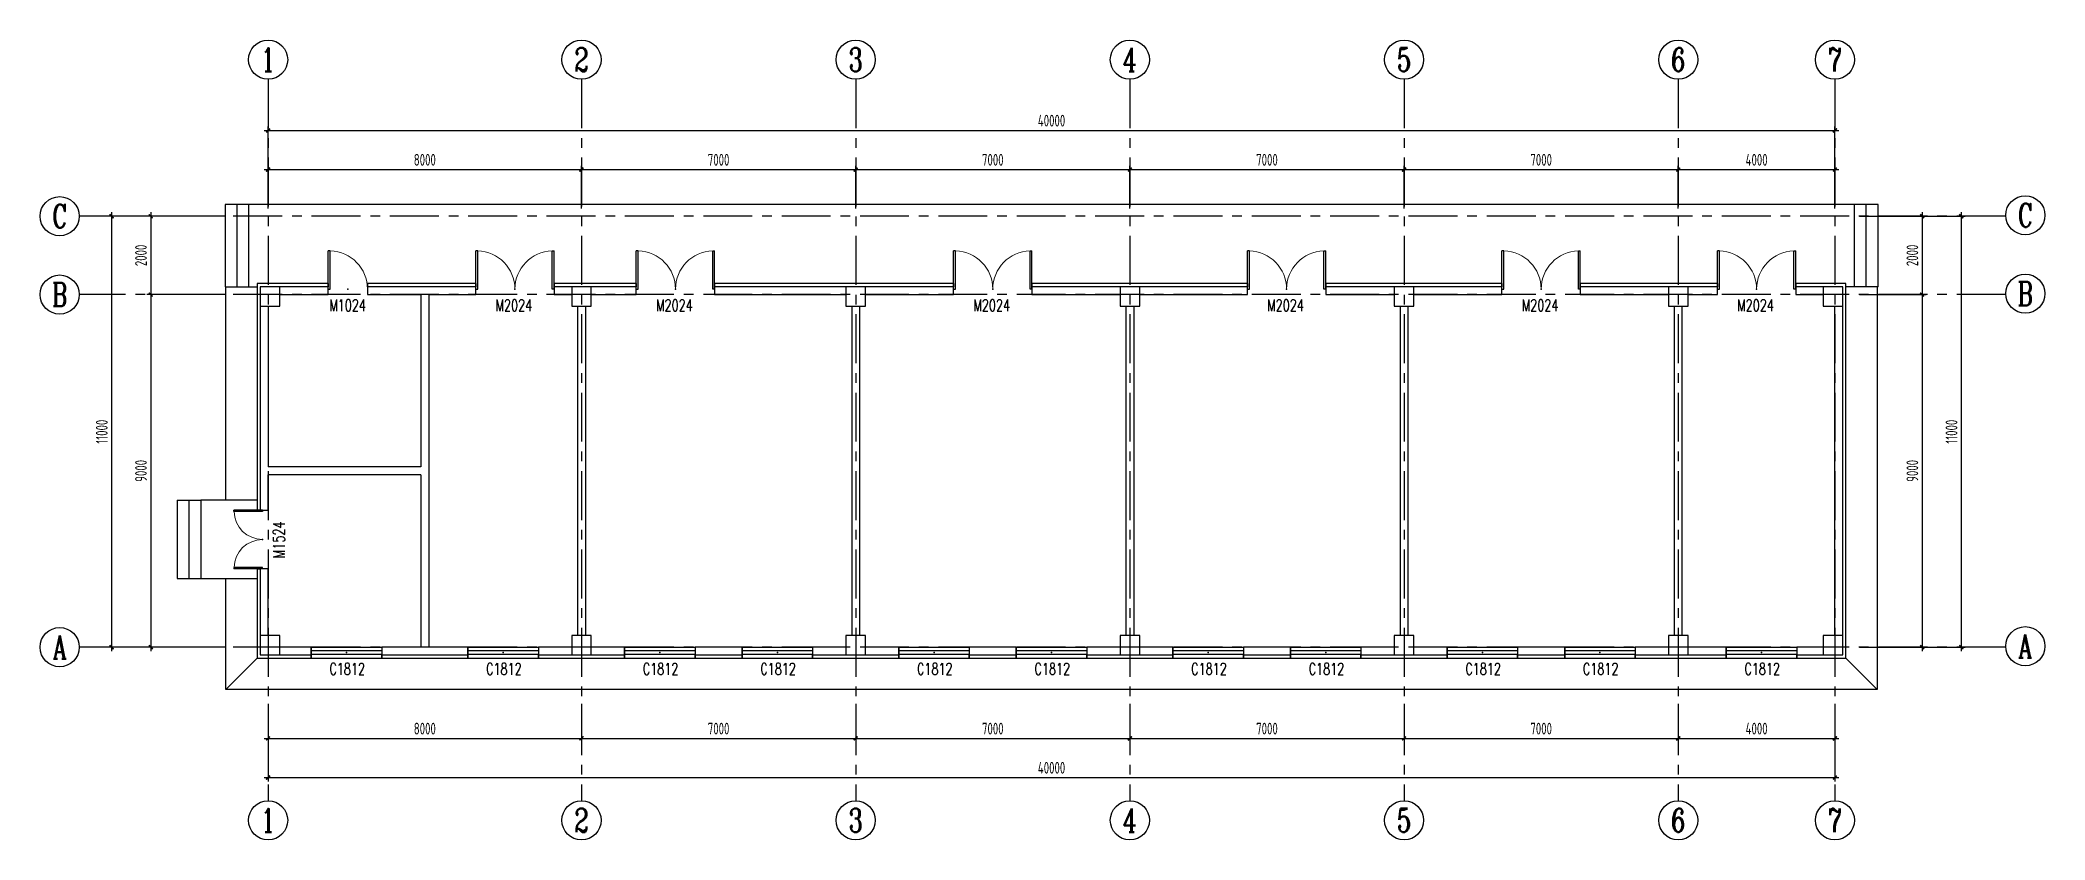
# Model space of a CAD drawing. Header units: millimetres. Extents: x -5821 to 45360, y -4920 to 15496.
import ezdxf
from ezdxf.enums import TextEntityAlignment as Align

# ---------------------------------------------------------------- set-up
doc = ezdxf.new("R2010")
doc.units = ezdxf.units.MM
doc.header["$LTSCALE"] = 1000
doc.header["$MEASUREMENT"] = 0
doc.linetypes.add('CENTER', pattern=[2, 1.25, -0.25, 0.25, -0.25])
doc.linetypes.add('架空线', pattern=[3.97, 2.38, -1.59])
doc.layers.get('0').update_dxf_attribs({"linetype": 'CONTINUOUS'})
doc.layers.get('Defpoints').update_dxf_attribs({"linetype": 'CONTINUOUS'})
for name, color, linetype in [('AXIS', 253, 'CENTER'), ('AXIS_NUM', 7, 'CONTINUOUS'), ('COLUMN', 4, 'CONTINUOUS'), ('DIM', 3, 'CONTINUOUS'), ('SURFACE', 6, 'CONTINUOUS'), ('WINDOW', 4, 'CONTINUOUS'), ('WINDOW_TEXT', 7, 'CONTINUOUS')]:
    doc.layers.add(name, color=color, linetype=linetype)
doc.layers.add('WALL', color=3, linetype='CONTINUOUS', lineweight=30)
doc.styles.add('_TCH_WINDOW', font='SIMPLEX', dxfattribs={"bigfont": 'GBCBIG'})
doc.styles.add('TSSD_Axis', font='complex.shx', dxfattribs={"width": 0.7, "bigfont": 'hztxt.shx'})
doc.styles.add('TSSD_Dimension', font='tssdeng.shx', dxfattribs={"width": 0.7, "bigfont": 'hztxt.shx'})
doc.dimstyles.new('TSSD_100_100', dxfattribs={"dimtxt": 300, "dimasz": 100, "dimexe": 100, "dimexo": 200, "dimgap": 100, "dimtad": 1, "dimdec": 0, "dimzin": 0, "dimdsep": 46, "dimtxsty": 'TSSD_Dimension', "dimblk": 'ARCHTICK', "dimblk1": 'ARCHTICK', "dimblk2": 'ARCHTICK', "dimcen": 0, "dimdle": 100, "dimclrt": 7, "dimadec": 0, "dimazin": 0, "dimtfac": 1, "dimtdec": 0, "dimtix": 1, "dimtmove": 2, "dimatfit": 3, "dimfxl": 1, "dimtolj": 1, "dimtzin": 0, "dimarcsym": 0})

# ---------------------------------------------------------------- blocks, each defined once
blk = doc.blocks.new('ts_axno')
at = {"color": 0, "linetype": 'ByBlock', "lineweight": -2}
blk.add_circle((0, 0), 0.5, dxfattribs=at)
at = {"color": 0, "linetype": 'ByBlock', "lineweight": -2, "style": 'TSSD_Axis', "width": 0.7}
blk.add_attdef('A', text='', height=0.6, dxfattribs=at).set_placement((0, 0), align=Align.MIDDLE_CENTER)
blk = doc.blocks.new('_ArchTick')
at = {"color": 0, "linetype": 'ByBlock', "const_width": 0.4}
blk.add_lwpolyline([(-0.5, -0.5), (0.5, 0.5)], dxfattribs=at)
blk = doc.blocks.new('*D30')
at = {"layer": 'Defpoints', "color": 0, "transparency": 16777216}
for p in [(0, -2246), (40000, -2246), (40000, -3329)]:
    blk.add_point(p, dxfattribs=at)
at = {"layer": 'DIM', "color": 0, "lineweight": -2, "transparency": 16777216}
for p, q in [((0, -2446), (0, -3429)), ((40000, -2446), (40000, -3429)), ((-100, -3329), (40100, -3329))]:
    blk.add_line(p, q, dxfattribs=at)
at = {"layer": 'DIM', "color": 0, "lineweight": -2, "transparency": 16777216, "xscale": 100, "yscale": 100, "zscale": 100, "rotation": 180}
blk.add_blockref('_ArchTick', (0, -3329), dxfattribs=at)
at = {"layer": 'DIM', "color": 0, "lineweight": -2, "transparency": 16777216, "xscale": 100, "yscale": 100, "zscale": 100}
blk.add_blockref('_ArchTick', (40000, -3329), dxfattribs=at)
at = {"layer": 'DIM', "color": 7, "transparency": 16777216, "insert": (20000, -3079), "char_height": 300, "attachment_point": 5, "style": 'TSSD_Dimension'}
blk.add_mtext('\\A1;40000', dxfattribs=at)
blk = doc.blocks.new('*D31')
at = {"layer": 'Defpoints', "color": 0, "transparency": 16777216}
for p in [(0, -1246), (8000, -1246), (8000, -2329)]:
    blk.add_point(p, dxfattribs=at)
at = {"layer": 'DIM', "color": 0, "lineweight": -2, "transparency": 16777216}
for p, q in [((0, -1446), (0, -2429)), ((8000, -1446), (8000, -2429)), ((-100, -2329), (8100, -2329))]:
    blk.add_line(p, q, dxfattribs=at)
at = {"layer": 'DIM', "color": 0, "lineweight": -2, "transparency": 16777216, "xscale": 100, "yscale": 100, "zscale": 100, "rotation": 180}
blk.add_blockref('_ArchTick', (0, -2329), dxfattribs=at)
at = {"layer": 'DIM', "color": 0, "lineweight": -2, "transparency": 16777216, "xscale": 100, "yscale": 100, "zscale": 100}
blk.add_blockref('_ArchTick', (8000, -2329), dxfattribs=at)
at = {"layer": 'DIM', "color": 7, "transparency": 16777216, "insert": (4000, -2079), "char_height": 300, "attachment_point": 5, "style": 'TSSD_Dimension'}
blk.add_mtext('\\A1;8000', dxfattribs=at)
blk = doc.blocks.new('*D32')
at = {"layer": 'Defpoints', "color": 0, "transparency": 16777216}
for p in [(8000, -1246), (15000, -1246), (15000, -2329)]:
    blk.add_point(p, dxfattribs=at)
at = {"layer": 'DIM', "color": 0, "lineweight": -2, "transparency": 16777216}
for p, q in [((8000, -1446), (8000, -2429)), ((15000, -1446), (15000, -2429)), ((7900, -2329), (15100, -2329))]:
    blk.add_line(p, q, dxfattribs=at)
at = {"layer": 'DIM', "color": 0, "lineweight": -2, "transparency": 16777216, "xscale": 100, "yscale": 100, "zscale": 100, "rotation": 180}
blk.add_blockref('_ArchTick', (8000, -2329), dxfattribs=at)
at = {"layer": 'DIM', "color": 0, "lineweight": -2, "transparency": 16777216, "xscale": 100, "yscale": 100, "zscale": 100}
blk.add_blockref('_ArchTick', (15000, -2329), dxfattribs=at)
at = {"layer": 'DIM', "color": 7, "transparency": 16777216, "insert": (11500, -2079), "char_height": 300, "attachment_point": 5, "style": 'TSSD_Dimension'}
blk.add_mtext('\\A1;7000', dxfattribs=at)
blk = doc.blocks.new('*D33')
at = {"layer": 'Defpoints', "color": 0, "transparency": 16777216}
for p in [(15000, -1246), (22000, -1246), (22000, -2329)]:
    blk.add_point(p, dxfattribs=at)
at = {"layer": 'DIM', "color": 0, "lineweight": -2, "transparency": 16777216}
for p, q in [((15000, -1446), (15000, -2429)), ((22000, -1446), (22000, -2429)), ((14900, -2329), (22100, -2329))]:
    blk.add_line(p, q, dxfattribs=at)
at = {"layer": 'DIM', "color": 0, "lineweight": -2, "transparency": 16777216, "xscale": 100, "yscale": 100, "zscale": 100, "rotation": 180}
blk.add_blockref('_ArchTick', (15000, -2329), dxfattribs=at)
at = {"layer": 'DIM', "color": 0, "lineweight": -2, "transparency": 16777216, "xscale": 100, "yscale": 100, "zscale": 100}
blk.add_blockref('_ArchTick', (22000, -2329), dxfattribs=at)
at = {"layer": 'DIM', "color": 7, "transparency": 16777216, "insert": (18500, -2079), "char_height": 300, "attachment_point": 5, "style": 'TSSD_Dimension'}
blk.add_mtext('\\A1;7000', dxfattribs=at)
blk = doc.blocks.new('*D34')
at = {"layer": 'Defpoints', "color": 0, "transparency": 16777216}
for p in [(22000, -1246), (29000, -1246), (29000, -2329)]:
    blk.add_point(p, dxfattribs=at)
at = {"layer": 'DIM', "color": 0, "lineweight": -2, "transparency": 16777216}
for p, q in [((22000, -1446), (22000, -2429)), ((29000, -1446), (29000, -2429)), ((21900, -2329), (29100, -2329))]:
    blk.add_line(p, q, dxfattribs=at)
at = {"layer": 'DIM', "color": 0, "lineweight": -2, "transparency": 16777216, "xscale": 100, "yscale": 100, "zscale": 100, "rotation": 180}
blk.add_blockref('_ArchTick', (22000, -2329), dxfattribs=at)
at = {"layer": 'DIM', "color": 0, "lineweight": -2, "transparency": 16777216, "xscale": 100, "yscale": 100, "zscale": 100}
blk.add_blockref('_ArchTick', (29000, -2329), dxfattribs=at)
at = {"layer": 'DIM', "color": 7, "transparency": 16777216, "insert": (25500, -2079), "char_height": 300, "attachment_point": 5, "style": 'TSSD_Dimension'}
blk.add_mtext('\\A1;7000', dxfattribs=at)
blk = doc.blocks.new('*D35')
at = {"layer": 'Defpoints', "color": 0, "transparency": 16777216}
for p in [(29000, -1246), (36000, -1246), (36000, -2329)]:
    blk.add_point(p, dxfattribs=at)
at = {"layer": 'DIM', "color": 0, "lineweight": -2, "transparency": 16777216}
for p, q in [((29000, -1446), (29000, -2429)), ((36000, -1446), (36000, -2429)), ((28900, -2329), (36100, -2329))]:
    blk.add_line(p, q, dxfattribs=at)
at = {"layer": 'DIM', "color": 0, "lineweight": -2, "transparency": 16777216, "xscale": 100, "yscale": 100, "zscale": 100, "rotation": 180}
blk.add_blockref('_ArchTick', (29000, -2329), dxfattribs=at)
at = {"layer": 'DIM', "color": 0, "lineweight": -2, "transparency": 16777216, "xscale": 100, "yscale": 100, "zscale": 100}
blk.add_blockref('_ArchTick', (36000, -2329), dxfattribs=at)
at = {"layer": 'DIM', "color": 7, "transparency": 16777216, "insert": (32500, -2079), "char_height": 300, "attachment_point": 5, "style": 'TSSD_Dimension'}
blk.add_mtext('\\A1;7000', dxfattribs=at)
blk = doc.blocks.new('*D36')
at = {"layer": 'Defpoints', "color": 0, "transparency": 16777216}
for p in [(36000, -1246), (40000, -1246), (40000, -2329)]:
    blk.add_point(p, dxfattribs=at)
at = {"layer": 'DIM', "color": 0, "lineweight": -2, "transparency": 16777216}
for p, q in [((36000, -1446), (36000, -2429)), ((40000, -1446), (40000, -2429)), ((35900, -2329), (40100, -2329))]:
    blk.add_line(p, q, dxfattribs=at)
at = {"layer": 'DIM', "color": 0, "lineweight": -2, "transparency": 16777216, "xscale": 100, "yscale": 100, "zscale": 100, "rotation": 180}
blk.add_blockref('_ArchTick', (36000, -2329), dxfattribs=at)
at = {"layer": 'DIM', "color": 0, "lineweight": -2, "transparency": 16777216, "xscale": 100, "yscale": 100, "zscale": 100}
blk.add_blockref('_ArchTick', (40000, -2329), dxfattribs=at)
at = {"layer": 'DIM', "color": 7, "transparency": 16777216, "insert": (38000, -2079), "char_height": 300, "attachment_point": 5, "style": 'TSSD_Dimension'}
blk.add_mtext('\\A1;4000', dxfattribs=at)
blk = doc.blocks.new('*D37')
at = {"layer": 'Defpoints', "color": 0, "transparency": 16777216}
for p in [(40000, 13190), (0, 12000), (40000, 12000)]:
    blk.add_point(p, dxfattribs=at)
at = {"layer": 'DIM', "color": 0, "lineweight": -2, "transparency": 16777216}
for p, q in [((-100, 13190), (40100, 13190)), ((0, 12200), (0, 13290)), ((40000, 12200), (40000, 13290))]:
    blk.add_line(p, q, dxfattribs=at)
at = {"layer": 'DIM', "color": 0, "lineweight": -2, "transparency": 16777216, "xscale": 100, "yscale": 100, "zscale": 100, "rotation": 180}
blk.add_blockref('_ArchTick', (0, 13190), dxfattribs=at)
at = {"layer": 'DIM', "color": 0, "lineweight": -2, "transparency": 16777216, "xscale": 100, "yscale": 100, "zscale": 100}
blk.add_blockref('_ArchTick', (40000, 13190), dxfattribs=at)
at = {"layer": 'DIM', "color": 7, "transparency": 16777216, "insert": (20000, 13440), "char_height": 300, "attachment_point": 5, "style": 'TSSD_Dimension'}
blk.add_mtext('\\A1;40000', dxfattribs=at)
blk = doc.blocks.new('*D38')
at = {"layer": 'Defpoints', "color": 0, "transparency": 16777216}
for p in [(8000, 12190), (0, 11000), (8000, 11000)]:
    blk.add_point(p, dxfattribs=at)
at = {"layer": 'DIM', "color": 0, "lineweight": -2, "transparency": 16777216}
for p, q in [((0, 11200), (0, 12290)), ((8000, 11200), (8000, 12290)), ((-100, 12190), (8100, 12190))]:
    blk.add_line(p, q, dxfattribs=at)
at = {"layer": 'DIM', "color": 0, "lineweight": -2, "transparency": 16777216, "xscale": 100, "yscale": 100, "zscale": 100, "rotation": 180}
blk.add_blockref('_ArchTick', (0, 12190), dxfattribs=at)
at = {"layer": 'DIM', "color": 0, "lineweight": -2, "transparency": 16777216, "xscale": 100, "yscale": 100, "zscale": 100}
blk.add_blockref('_ArchTick', (8000, 12190), dxfattribs=at)
at = {"layer": 'DIM', "color": 7, "transparency": 16777216, "insert": (4000, 12440), "char_height": 300, "attachment_point": 5, "style": 'TSSD_Dimension'}
blk.add_mtext('\\A1;8000', dxfattribs=at)
blk = doc.blocks.new('*D39')
at = {"layer": 'Defpoints', "color": 0, "transparency": 16777216}
for p in [(15000, 12190), (8000, 11000), (15000, 11000)]:
    blk.add_point(p, dxfattribs=at)
at = {"layer": 'DIM', "color": 0, "lineweight": -2, "transparency": 16777216}
for p, q in [((8000, 11200), (8000, 12290)), ((15000, 11200), (15000, 12290)), ((7900, 12190), (15100, 12190))]:
    blk.add_line(p, q, dxfattribs=at)
at = {"layer": 'DIM', "color": 0, "lineweight": -2, "transparency": 16777216, "xscale": 100, "yscale": 100, "zscale": 100, "rotation": 180}
blk.add_blockref('_ArchTick', (8000, 12190), dxfattribs=at)
at = {"layer": 'DIM', "color": 0, "lineweight": -2, "transparency": 16777216, "xscale": 100, "yscale": 100, "zscale": 100}
blk.add_blockref('_ArchTick', (15000, 12190), dxfattribs=at)
at = {"layer": 'DIM', "color": 7, "transparency": 16777216, "insert": (11500, 12440), "char_height": 300, "attachment_point": 5, "style": 'TSSD_Dimension'}
blk.add_mtext('\\A1;7000', dxfattribs=at)
blk = doc.blocks.new('*D40')
at = {"layer": 'Defpoints', "color": 0, "transparency": 16777216}
for p in [(22000, 12190), (15000, 11000), (22000, 11000)]:
    blk.add_point(p, dxfattribs=at)
at = {"layer": 'DIM', "color": 0, "lineweight": -2, "transparency": 16777216}
for p, q in [((15000, 11200), (15000, 12290)), ((22000, 11200), (22000, 12290)), ((14900, 12190), (22100, 12190))]:
    blk.add_line(p, q, dxfattribs=at)
at = {"layer": 'DIM', "color": 0, "lineweight": -2, "transparency": 16777216, "xscale": 100, "yscale": 100, "zscale": 100, "rotation": 180}
blk.add_blockref('_ArchTick', (15000, 12190), dxfattribs=at)
at = {"layer": 'DIM', "color": 0, "lineweight": -2, "transparency": 16777216, "xscale": 100, "yscale": 100, "zscale": 100}
blk.add_blockref('_ArchTick', (22000, 12190), dxfattribs=at)
at = {"layer": 'DIM', "color": 7, "transparency": 16777216, "insert": (18500, 12440), "char_height": 300, "attachment_point": 5, "style": 'TSSD_Dimension'}
blk.add_mtext('\\A1;7000', dxfattribs=at)
blk = doc.blocks.new('*D41')
at = {"layer": 'Defpoints', "color": 0, "transparency": 16777216}
for p in [(29000, 12190), (22000, 11000), (29000, 11000)]:
    blk.add_point(p, dxfattribs=at)
at = {"layer": 'DIM', "color": 0, "lineweight": -2, "transparency": 16777216}
for p, q in [((22000, 11200), (22000, 12290)), ((29000, 11200), (29000, 12290)), ((21900, 12190), (29100, 12190))]:
    blk.add_line(p, q, dxfattribs=at)
at = {"layer": 'DIM', "color": 0, "lineweight": -2, "transparency": 16777216, "xscale": 100, "yscale": 100, "zscale": 100, "rotation": 180}
blk.add_blockref('_ArchTick', (22000, 12190), dxfattribs=at)
at = {"layer": 'DIM', "color": 0, "lineweight": -2, "transparency": 16777216, "xscale": 100, "yscale": 100, "zscale": 100}
blk.add_blockref('_ArchTick', (29000, 12190), dxfattribs=at)
at = {"layer": 'DIM', "color": 7, "transparency": 16777216, "insert": (25500, 12440), "char_height": 300, "attachment_point": 5, "style": 'TSSD_Dimension'}
blk.add_mtext('\\A1;7000', dxfattribs=at)
blk = doc.blocks.new('*D42')
at = {"layer": 'Defpoints', "color": 0, "transparency": 16777216}
for p in [(36000, 12190), (29000, 11000), (36000, 11000)]:
    blk.add_point(p, dxfattribs=at)
at = {"layer": 'DIM', "color": 0, "lineweight": -2, "transparency": 16777216}
for p, q in [((29000, 11200), (29000, 12290)), ((36000, 11200), (36000, 12290)), ((28900, 12190), (36100, 12190))]:
    blk.add_line(p, q, dxfattribs=at)
at = {"layer": 'DIM', "color": 0, "lineweight": -2, "transparency": 16777216, "xscale": 100, "yscale": 100, "zscale": 100, "rotation": 180}
blk.add_blockref('_ArchTick', (29000, 12190), dxfattribs=at)
at = {"layer": 'DIM', "color": 0, "lineweight": -2, "transparency": 16777216, "xscale": 100, "yscale": 100, "zscale": 100}
blk.add_blockref('_ArchTick', (36000, 12190), dxfattribs=at)
at = {"layer": 'DIM', "color": 7, "transparency": 16777216, "insert": (32500, 12440), "char_height": 300, "attachment_point": 5, "style": 'TSSD_Dimension'}
blk.add_mtext('\\A1;7000', dxfattribs=at)
blk = doc.blocks.new('*D43')
at = {"layer": 'Defpoints', "color": 0, "transparency": 16777216}
for p in [(40000, 12190), (36000, 11000), (40000, 11000)]:
    blk.add_point(p, dxfattribs=at)
at = {"layer": 'DIM', "color": 0, "lineweight": -2, "transparency": 16777216}
for p, q in [((36000, 11200), (36000, 12290)), ((40000, 11200), (40000, 12290)), ((35900, 12190), (40100, 12190))]:
    blk.add_line(p, q, dxfattribs=at)
at = {"layer": 'DIM', "color": 0, "lineweight": -2, "transparency": 16777216, "xscale": 100, "yscale": 100, "zscale": 100, "rotation": 180}
blk.add_blockref('_ArchTick', (36000, 12190), dxfattribs=at)
at = {"layer": 'DIM', "color": 0, "lineweight": -2, "transparency": 16777216, "xscale": 100, "yscale": 100, "zscale": 100}
blk.add_blockref('_ArchTick', (40000, 12190), dxfattribs=at)
at = {"layer": 'DIM', "color": 7, "transparency": 16777216, "insert": (38000, 12440), "char_height": 300, "attachment_point": 5, "style": 'TSSD_Dimension'}
blk.add_mtext('\\A1;4000', dxfattribs=at)
blk = doc.blocks.new('*D44')
at = {"layer": 'Defpoints', "color": 0, "transparency": 16777216}
for p in [(41531, 11000), (41531, 0), (43226, 0)]:
    blk.add_point(p, dxfattribs=at)
at = {"layer": 'DIM', "color": 0, "lineweight": -2, "transparency": 16777216}
for p, q in [((41731, 11000), (43326, 11000)), ((43226, 11100), (43226, -100)), ((41731, 0), (43326, 0))]:
    blk.add_line(p, q, dxfattribs=at)
at = {"layer": 'DIM', "color": 0, "lineweight": -2, "transparency": 16777216, "xscale": 100, "yscale": 100, "zscale": 100}
for p, rotation in [((43226, 11000), 90), ((43226, 0), 270)]:
    blk.add_blockref('_ArchTick', p, dxfattribs=dict(at, rotation=rotation))
at = {"layer": 'DIM', "color": 7, "transparency": 16777216, "insert": (42976, 5500), "char_height": 300, "attachment_point": 5, "rotation": 90, "style": 'TSSD_Dimension'}
blk.add_mtext('\\A1;11000', dxfattribs=at)
blk = doc.blocks.new('*D45')
at = {"layer": 'Defpoints', "color": 0, "transparency": 16777216}
for p in [(40427, 11000), (40427, 9000), (42226, 9000)]:
    blk.add_point(p, dxfattribs=at)
at = {"layer": 'DIM', "color": 0, "lineweight": -2, "transparency": 16777216}
for p, q in [((40627, 11000), (42326, 11000)), ((42226, 11100), (42226, 8900)), ((40627, 9000), (42326, 9000))]:
    blk.add_line(p, q, dxfattribs=at)
at = {"layer": 'DIM', "color": 0, "lineweight": -2, "transparency": 16777216, "xscale": 100, "yscale": 100, "zscale": 100}
for p, rotation in [((42226, 11000), 90), ((42226, 9000), 270)]:
    blk.add_blockref('_ArchTick', p, dxfattribs=dict(at, rotation=rotation))
at = {"layer": 'DIM', "color": 7, "transparency": 16777216, "insert": (41976, 10000), "char_height": 300, "attachment_point": 5, "rotation": 90, "style": 'TSSD_Dimension'}
blk.add_mtext('\\A1;2000', dxfattribs=at)
blk = doc.blocks.new('*D46')
at = {"layer": 'Defpoints', "color": 0, "transparency": 16777216}
for p in [(40427, 9000), (40427, 0), (42226, 0)]:
    blk.add_point(p, dxfattribs=at)
at = {"layer": 'DIM', "color": 0, "lineweight": -2, "transparency": 16777216}
for p, q in [((40627, 9000), (42326, 9000)), ((42226, 9100), (42226, -100)), ((40627, 0), (42326, 0))]:
    blk.add_line(p, q, dxfattribs=at)
at = {"layer": 'DIM', "color": 0, "lineweight": -2, "transparency": 16777216, "xscale": 100, "yscale": 100, "zscale": 100}
for p, rotation in [((42226, 9000), 90), ((42226, 0), 270)]:
    blk.add_blockref('_ArchTick', p, dxfattribs=dict(at, rotation=rotation))
at = {"layer": 'DIM', "color": 7, "transparency": 16777216, "insert": (41976, 4500), "char_height": 300, "attachment_point": 5, "rotation": 90, "style": 'TSSD_Dimension'}
blk.add_mtext('\\A1;9000', dxfattribs=at)
blk = doc.blocks.new('*D47')
at = {"layer": 'Defpoints', "color": 0, "transparency": 16777216}
for p in [(-1899, 11000), (-3996, 0), (-1899, 0)]:
    blk.add_point(p, dxfattribs=at)
at = {"layer": 'DIM', "color": 0, "lineweight": -2, "transparency": 16777216}
for p, q in [((-2099, 11000), (-4096, 11000)), ((-3996, 11100), (-3996, -100)), ((-2099, 0), (-4096, 0))]:
    blk.add_line(p, q, dxfattribs=at)
at = {"layer": 'DIM', "color": 0, "lineweight": -2, "transparency": 16777216, "xscale": 100, "yscale": 100, "zscale": 100}
for p, rotation in [((-3996, 11000), 90), ((-3996, 0), 270)]:
    blk.add_blockref('_ArchTick', p, dxfattribs=dict(at, rotation=rotation))
at = {"layer": 'DIM', "color": 7, "transparency": 16777216, "insert": (-4246, 5500), "char_height": 300, "attachment_point": 5, "rotation": 90, "style": 'TSSD_Dimension'}
blk.add_mtext('\\A1;11000', dxfattribs=at)
blk = doc.blocks.new('*D48')
at = {"layer": 'Defpoints', "color": 0, "transparency": 16777216}
for p in [(-899, 11000), (-2996, 9000), (-899, 9000)]:
    blk.add_point(p, dxfattribs=at)
at = {"layer": 'DIM', "color": 0, "lineweight": -2, "transparency": 16777216}
for p, q in [((-1099, 11000), (-3096, 11000)), ((-2996, 11100), (-2996, 8900)), ((-1099, 9000), (-3096, 9000))]:
    blk.add_line(p, q, dxfattribs=at)
at = {"layer": 'DIM', "color": 0, "lineweight": -2, "transparency": 16777216, "xscale": 100, "yscale": 100, "zscale": 100}
for p, rotation in [((-2996, 11000), 90), ((-2996, 9000), 270)]:
    blk.add_blockref('_ArchTick', p, dxfattribs=dict(at, rotation=rotation))
at = {"layer": 'DIM', "color": 7, "transparency": 16777216, "insert": (-3246, 10000), "char_height": 300, "attachment_point": 5, "rotation": 90, "style": 'TSSD_Dimension'}
blk.add_mtext('\\A1;2000', dxfattribs=at)
blk = doc.blocks.new('*D49')
at = {"layer": 'Defpoints', "color": 0, "transparency": 16777216}
for p in [(-899, 9000), (-2996, 0), (-899, 0)]:
    blk.add_point(p, dxfattribs=at)
at = {"layer": 'DIM', "color": 0, "lineweight": -2, "transparency": 16777216}
for p, q in [((-1099, 9000), (-3096, 9000)), ((-2996, 9100), (-2996, -100)), ((-1099, 0), (-3096, 0))]:
    blk.add_line(p, q, dxfattribs=at)
at = {"layer": 'DIM', "color": 0, "lineweight": -2, "transparency": 16777216, "xscale": 100, "yscale": 100, "zscale": 100}
for p, rotation in [((-2996, 9000), 90), ((-2996, 0), 270)]:
    blk.add_blockref('_ArchTick', p, dxfattribs=dict(at, rotation=rotation))
at = {"layer": 'DIM', "color": 7, "transparency": 16777216, "insert": (-3246, 4500), "char_height": 300, "attachment_point": 5, "rotation": 90, "style": 'TSSD_Dimension'}
blk.add_mtext('\\A1;9000', dxfattribs=at)
blk = doc.blocks.new('$DorLib2D$00000002')
for p, q in [((-0.5, 0), (-0.5, 0.4875)), ((-0.475, 0.4875), (-0.5, 0.4875)), ((-0.475, 0), (-0.475, 0.4875)), ((0.475, 0), (0.475, 0.4875)), ((0.475, 0.4875), (0.5, 0.4875)), ((0.5, 0), (0.5, 0.4875)), ((-0.5, 0), (-0.475, 0)), ((0.5, 0), (0.475, 0))]:
    blk.add_line(p, q)
at = {"lineweight": 13}
for centre, start, end in [((-0.4875, 0), 0, 88.53072), ((0.4875, 0), 91.46928, 180)]:
    blk.add_arc(centre, 0.4875, start, end, dxfattribs=at)
blk = doc.blocks.new('$TCHSYS$WIN2D')
for p, q in [((-0.5, 0.5), (0.5, 0.5)), ((-0.5, 0.5), (-0.5, -0.5)), ((0.5, 0.5), (0.5, -0.5)), ((0.5, 0.167), (-0.5, 0.167)), ((0.5, -0.167), (-0.5, -0.167)), ((-0.5, -0.5), (0.5, -0.5))]:
    blk.add_line(p, q)
blk = doc.blocks.new('$DorLib2D$00000001')
for p, q in [((0.45, 0.975), (0.5, 0.975)), ((0.45, 0), (0.45, 0.975)), ((0.5, 0), (0.5, 0.975)), ((0.5, 0), (0.45, 0))]:
    blk.add_line(p, q)
at = {"lineweight": 13}
blk.add_arc((0.475, 0), 0.975, 91.4693, 180, dxfattribs=at)
blk = doc.blocks.new('_FZHK')
blk.add_lwpolyline([(-0.5, -0.5), (0.5, -0.5), (0.5, 0.5), (-0.5, 0.5)], close=True)

msp = doc.modelspace()

# ---------------------------------------------------------------- linework, layer by layer
for p, q in [((41100, 11300), (-1100, 11300)), ((-1100, 11300), (-1100, 9200)), ((-800, 11300), (-800, 9200)), ((-500, 11300), (-500, 9200)), ((40500, 9200), (40500, 11300)), ((40500, 9200), (40500, 11300)), ((40800, 9200), (40800, 11300)), ((41100, 9200), (41100, 11300)), ((-1100, 9200), (-280, 9200)), ((-1080, 3750), (-1080, 9200)), ((41100, 9200), (40280, 9200)), ((41080, 9200), (41080, -1080)), ((-2320.1, 3750), (-2320.1, 1750)), ((-2320.1, 3750), (-2020.1, 3750)), ((-2020.1, 3750), (-1720.1, 3750)), ((-2020.1, 3750), (-2020.1, 1750)), ((-280, 3750), (-1720.1, 3750)), ((-1720.1, 3750), (-1720.1, 1750)), ((-2320.1, 1750), (-2020.1, 1750)), ((-2020.1, 1750), (-1720.1, 1750)), ((-1720.1, 1750), (-280, 1750)), ((-1080, -1080), (-1080, 1750)), ((-280, -280), (-1080, -1080)), ((40280, -280), (41080, -1080)), ((41080, -1080), (-1080, -1080))]:
    msp.add_line(p, q)
at = {"linetype": '架空线'}
for p, q in [((-1100, 11300), (-1100, 9200)), ((-800, 11300), (-800, 9200)), ((-500, 11300), (-500, 9200)), ((40800, 9200), (40800, 11300)), ((41100, 9200), (41100, 11300)), ((-2320.1, 3750), (-2320.1, 1750)), ((-2020.1, 3750), (-2020.1, 1750)), ((-1720.1, 3750), (-1720.1, 1750))]:
    msp.add_line(p, q, dxfattribs=at)
at = {"layer": 'AXIS'}
for p, q in [((0, 14495.9), (0, -3919.8)), ((8000, 14495.9), (8000, -3919.8)), ((15000, 14495.9), (15000, -3919.8)), ((22000, 14495.9), (22000, -3919.8)), ((29000, 14495.9), (29000, -3919.8)), ((36000, 14495.9), (36000, -3919.8)), ((40000, 14495.9), (40000, -3919.8)), ((44360.7, 11000), (-4821.5, 11000)), ((44360.7, 9000), (-4821.5, 9000)), ((44360.7, 0), (-4821.5, 0))]:
    msp.add_line(p, q, dxfattribs=at)
at = {"layer": 'SURFACE'}
for p, q in [((-280, 9280), (-280, 4500)), ((1536.5, 9280), (-280, 9280)), ((1536.5, 9280), (1536.5, 9200)), ((2536.5, 9280), (2536.5, 9200)), ((4000, 9280), (2536.5, 9280)), ((5300, 9280), (4000, 9280)), ((5300, 9280), (5300, 9200)), ((7300, 9280), (7300, 9200)), ((8000, 9280), (7300, 9280)), ((9399.6, 9280), (8000, 9280)), ((9399.6, 9280), (9399.6, 9200)), ((11399.6, 9280), (11399.6, 9200)), ((15000, 9280), (11399.6, 9280)), ((17500.5, 9280), (15000, 9280)), ((17500.5, 9280), (17500.5, 9200)), ((19500.5, 9280), (19500.5, 9200)), ((22000, 9280), (19500.5, 9280)), ((25000.5, 9280), (22000, 9280)), ((25000.5, 9280), (25000.5, 9200)), ((27000.5, 9280), (27000.5, 9200)), ((29000, 9280), (27000.5, 9280)), ((31499.9, 9280), (29000, 9280)), ((31499.9, 9280), (31499.9, 9200)), ((33499.9, 9280), (33499.9, 9200)), ((36000, 9280), (33499.9, 9280)), ((36999.9, 9280), (36000, 9280)), ((36999.9, 9280), (36999.9, 9200)), ((38999.9, 9280), (38999.9, 9200)), ((40280, 9280), (38999.9, 9280)), ((40280, -280), (40280, 9280)), ((-280, 4500), (-280, 3498.2)), ((-280, 3498.2), (-200, 3498.2)), ((-280, 1998.2), (-200, 1998.2)), ((-280, 1998.2), (-280, -280)), ((-280, -280), (1100, -280)), ((1100, -280), (1100, -200)), ((2900, -280), (2900, -200)), ((2900, -280), (4000, -280)), ((4000, -280), (5100, -280)), ((5100, -280), (5100, -200)), ((6900, -280), (6900, -200)), ((6900, -280), (8000, -280)), ((8000, -280), (9100, -280)), ((9100, -280), (9100, -200)), ((10900, -280), (10900, -200)), ((10900, -280), (12100, -280)), ((12100, -280), (12100, -200)), ((13900, -280), (13900, -200)), ((13900, -280), (15000, -280)), ((15000, -280), (16100, -280)), ((16100, -280), (16100, -200)), ((17900, -280), (17900, -200)), ((17900, -280), (19100, -280)), ((19100, -280), (19100, -200)), ((20900, -280), (20900, -200)), ((20900, -280), (22000, -280)), ((22000, -280), (23100, -280)), ((23100, -280), (23100, -200)), ((24900, -280), (24900, -200)), ((24900, -280), (26100, -280)), ((26100, -280), (26100, -200)), ((27900, -280), (27900, -200)), ((27900, -280), (29000, -280)), ((29000, -280), (30100, -280)), ((30100, -280), (30100, -200)), ((31900, -280), (31900, -200)), ((31900, -280), (33100, -280)), ((33100, -280), (33100, -200)), ((34900, -280), (34900, -200)), ((34900, -280), (36000, -280)), ((36000, -280), (37225, -280)), ((37225, -280), (37225, -200)), ((39025, -280), (39025, -200)), ((39025, -280), (40280, -280))]:
    msp.add_line(p, q, dxfattribs=at)
at = {"layer": 'WALL'}
for p, q in [((1536.5, 9200), (300, 9200)), ((300, 9000), (1536.5, 9000)), ((1536.5, 9000), (1536.5, 9200)), ((4000, 9200), (2536.5, 9200)), ((2536.5, 9200), (2536.5, 9000)), ((2536.5, 9000), (3900, 9000)), ((3900, 9000), (3900, 4600)), ((5300, 9200), (4000, 9200)), ((4100, 9000), (5300, 9000)), ((4100, 9000), (4100, 4500)), ((5300, 9000), (5300, 9200)), ((7750, 9200), (7300, 9200)), ((7300, 9200), (7300, 9000)), ((7300, 9000), (7750, 9000)), ((9399.6, 9200), (8250, 9200)), ((8250, 9000), (9399.6, 9000)), ((9399.6, 9000), (9399.6, 9200)), ((14750, 9200), (11399.6, 9200)), ((11399.6, 9200), (11399.6, 9000)), ((11399.6, 9000), (14750, 9000)), ((17500.5, 9200), (15250, 9200)), ((15250, 9000), (17500.5, 9000)), ((17500.5, 9000), (17500.5, 9200)), ((21750, 9200), (19500.5, 9200)), ((19500.5, 9200), (19500.5, 9000)), ((19500.5, 9000), (21750, 9000)), ((25000.5, 9200), (22250, 9200)), ((22250, 9000), (25000.5, 9000)), ((25000.5, 9000), (25000.5, 9200)), ((28750, 9200), (27000.5, 9200)), ((27000.5, 9200), (27000.5, 9000)), ((27000.5, 9000), (28750, 9000)), ((31499.9, 9200), (29250, 9200)), ((29250, 9000), (31499.9, 9000)), ((31499.9, 9000), (31499.9, 9200)), ((35750, 9200), (33499.9, 9200)), ((33499.9, 9200), (33499.9, 9000)), ((33499.9, 9000), (35750, 9000)), ((36999.9, 9200), (36250, 9200)), ((36250, 9000), (36999.9, 9000)), ((36999.9, 9000), (36999.9, 9200)), ((39700, 9200), (38999.9, 9200)), ((38999.9, 9200), (38999.9, 9000)), ((38999.9, 9000), (39700, 9000)), ((-200, 8700), (-200, 4500)), ((0, 8700), (0, 4600)), ((7900, 8700), (7900, 300)), ((8100, 8700), (8100, 300)), ((14900, 8700), (14900, 300)), ((15100, 8700), (15100, 300)), ((21900, 8700), (21900, 300)), ((22100, 8700), (22100, 300)), ((28900, 8700), (28900, 300)), ((29100, 8700), (29100, 300)), ((35900, 300), (35900, 8700)), ((36100, 300), (36100, 8700)), ((40000, 300), (40000, 8700)), ((40200, 300), (40200, 8700)), ((-200, 4500), (-200, 3498.2)), ((3900, 4600), (0, 4600)), ((0, 3498.2), (0, 4400)), ((3900, 4400), (0, 4400)), ((3900, 4400), (3900, 0)), ((4100, 4500), (4100, 0)), ((-200, 3498.2), (0, 3498.2)), ((0, 1998.2), (-200, 1998.2)), ((-200, 1998.2), (-200, 300)), ((0, 300), (0, 1998.2)), ((5100, 0), (4100, 0)), ((5100, -200), (5100, 0)), ((7750, 0), (6900, 0)), ((6900, 0), (6900, -200)), ((16100, 0), (15250, 0)), ((21750, 0), (20900, 0)), ((28750, 0), (27900, 0)), ((35750, 0), (34900, 0)), ((37225, 0), (36250, 0)), ((37225, -200), (37225, 0)), ((39700, 0), (39025, 0)), ((39025, 0), (39025, -200)), ((1100, 0), (300, 0)), ((300, -200), (1100, -200)), ((1100, -200), (1100, 0)), ((3900, 0), (2900, 0)), ((2900, 0), (2900, -200)), ((2900, -200), (4000, -200)), ((4000, -200), (5100, -200)), ((6900, -200), (7750, -200)), ((9100, 0), (8250, 0)), ((8250, -200), (9100, -200)), ((9100, -200), (9100, 0)), ((12100, 0), (10900, 0)), ((10900, 0), (10900, -200)), ((10900, -200), (12100, -200)), ((12100, -200), (12100, 0)), ((14750, 0), (13900, 0)), ((13900, 0), (13900, -200)), ((13900, -200), (14750, -200)), ((15250, -200), (16100, -200)), ((16100, -200), (16100, 0)), ((19100, 0), (17900, 0)), ((17900, 0), (17900, -200)), ((17900, -200), (19100, -200)), ((19100, -200), (19100, 0)), ((20900, 0), (20900, -200)), ((20900, -200), (21750, -200)), ((23100, 0), (22250, 0)), ((22250, -200), (23100, -200)), ((23100, -200), (23100, 0)), ((26100, 0), (24900, 0)), ((24900, 0), (24900, -200)), ((24900, -200), (26100, -200)), ((26100, -200), (26100, 0)), ((27900, 0), (27900, -200)), ((27900, -200), (28750, -200)), ((30100, 0), (29250, 0)), ((29250, -200), (30100, -200)), ((30100, -200), (30100, 0)), ((33100, 0), (31900, 0)), ((31900, 0), (31900, -200)), ((31900, -200), (33100, -200)), ((33100, -200), (33100, 0)), ((34900, 0), (34900, -200)), ((34900, -200), (35750, -200)), ((36250, -200), (37225, -200)), ((39025, -200), (39700, -200))]:
    msp.add_line(p, q, dxfattribs=at)
at = {"layer": 'WINDOW'}
for p in [(2036.5, 9140), (6300, 9140), (10399.6, 9140), (18500.5, 9140), (26000.5, 9140), (32499.9, 9140), (37999.9, 9140), (-140, 2748.2), (2000, -140), (6000, -140), (10000, -140), (13000, -140), (17000, -140), (20000, -140), (24000, -140), (27000, -140), (31000, -140), (34000, -140), (38125, -140)]:
    msp.add_point(p, dxfattribs=at)

# ---------------------------------------------------------------- block references
at = {"layer": 'AXIS_NUM'}
ref = msp.add_blockref('ts_axno', (0, 14995.9), dxfattribs=dict(at, xscale=1000, yscale=1000, zscale=1000))
ref.add_attrib('1', '1', dxfattribs={"height": 600, "style": 'TSSD_Axis', "width": 0.7}).set_placement((0, 14995.9), align=Align.MIDDLE_CENTER)
ref = msp.add_blockref('ts_axno', (8000, 14995.9), dxfattribs=dict(at, xscale=1000, yscale=1000, zscale=1000))
ref.add_attrib('1', '2', dxfattribs={"height": 600, "style": 'TSSD_Axis', "width": 0.7}).set_placement((8000, 14995.9), align=Align.MIDDLE_CENTER)
ref = msp.add_blockref('ts_axno', (15000, 14995.9), dxfattribs=dict(at, xscale=1000, yscale=1000, zscale=1000))
ref.add_attrib('1', '3', dxfattribs={"height": 600, "style": 'TSSD_Axis', "width": 0.7}).set_placement((15000, 14995.9), align=Align.MIDDLE_CENTER)
ref = msp.add_blockref('ts_axno', (22000, 14995.9), dxfattribs=dict(at, xscale=1000, yscale=1000, zscale=1000))
ref.add_attrib('1', '4', dxfattribs={"height": 600, "style": 'TSSD_Axis', "width": 0.7}).set_placement((22000, 14995.9), align=Align.MIDDLE_CENTER)
ref = msp.add_blockref('ts_axno', (29000, 14995.9), dxfattribs=dict(at, xscale=1000, yscale=1000, zscale=1000))
ref.add_attrib('1', '5', dxfattribs={"height": 600, "style": 'TSSD_Axis', "width": 0.7}).set_placement((29000, 14995.9), align=Align.MIDDLE_CENTER)
ref = msp.add_blockref('ts_axno', (36000, 14995.9), dxfattribs=dict(at, xscale=1000, yscale=1000, zscale=1000))
ref.add_attrib('1', '6', dxfattribs={"height": 600, "style": 'TSSD_Axis', "width": 0.7}).set_placement((36000, 14995.9), align=Align.MIDDLE_CENTER)
ref = msp.add_blockref('ts_axno', (40000, 14995.9), dxfattribs=dict(at, xscale=1000, yscale=1000, zscale=1000))
ref.add_attrib('1', '7', dxfattribs={"height": 600, "style": 'TSSD_Axis', "width": 0.7}).set_placement((40000, 14995.9), align=Align.MIDDLE_CENTER)
ref = msp.add_blockref('ts_axno', (-5321.5, 11000), dxfattribs=dict(at, xscale=1000, yscale=1000, zscale=1000))
ref.add_attrib('1', 'C', dxfattribs={"height": 600, "style": 'TSSD_Axis', "width": 0.7}).set_placement((-5321.5, 11000), align=Align.MIDDLE_CENTER)
ref = msp.add_blockref('ts_axno', (44860.1, 11024.2), dxfattribs=dict(at, xscale=1000, yscale=1000, zscale=1000))
ref.add_attrib('1', 'C', dxfattribs={"height": 600, "style": 'TSSD_Axis', "width": 0.7}).set_placement((44860.1, 11024.2), align=Align.MIDDLE_CENTER)
ref = msp.add_blockref('ts_axno', (-5321.5, 9000), dxfattribs=dict(at, xscale=1000, yscale=1000, zscale=1000))
ref.add_attrib('1', 'B', dxfattribs={"height": 600, "style": 'TSSD_Axis', "width": 0.7}).set_placement((-5321.5, 9000), align=Align.MIDDLE_CENTER)
ref = msp.add_blockref('ts_axno', (44860.1, 9024.2), dxfattribs=dict(at, xscale=1000, yscale=1000, zscale=1000))
ref.add_attrib('1', 'B', dxfattribs={"height": 600, "style": 'TSSD_Axis', "width": 0.7}).set_placement((44860.1, 9024.2), align=Align.MIDDLE_CENTER)
ref = msp.add_blockref('ts_axno', (44860.1, 24.2), dxfattribs=dict(at, xscale=1000, yscale=1000, zscale=1000))
ref.add_attrib('1', 'A', dxfattribs={"height": 600, "style": 'TSSD_Axis', "width": 0.7}).set_placement((44860.1, 24.2), align=Align.MIDDLE_CENTER)
ref = msp.add_blockref('ts_axno', (-5321.5, 0), dxfattribs=dict(at, xscale=1000, yscale=1000, zscale=1000))
ref.add_attrib('1', 'A', dxfattribs={"height": 600, "style": 'TSSD_Axis', "width": 0.7}).set_placement((-5321.5, 0), align=Align.MIDDLE_CENTER)
ref = msp.add_blockref('ts_axno', (0, -4419.8), dxfattribs=dict(at, xscale=1000, yscale=1000, zscale=1000))
ref.add_attrib('1', '1', dxfattribs={"height": 600, "style": 'TSSD_Axis', "width": 0.7}).set_placement((0, -4419.8), align=Align.MIDDLE_CENTER)
ref = msp.add_blockref('ts_axno', (8000, -4419.8), dxfattribs=dict(at, xscale=1000, yscale=1000, zscale=1000))
ref.add_attrib('1', '2', dxfattribs={"height": 600, "style": 'TSSD_Axis', "width": 0.7}).set_placement((8000, -4419.8), align=Align.MIDDLE_CENTER)
ref = msp.add_blockref('ts_axno', (15000, -4419.8), dxfattribs=dict(at, xscale=1000, yscale=1000, zscale=1000))
ref.add_attrib('1', '3', dxfattribs={"height": 600, "style": 'TSSD_Axis', "width": 0.7}).set_placement((15000, -4419.8), align=Align.MIDDLE_CENTER)
ref = msp.add_blockref('ts_axno', (22000, -4419.8), dxfattribs=dict(at, xscale=1000, yscale=1000, zscale=1000))
ref.add_attrib('1', '4', dxfattribs={"height": 600, "style": 'TSSD_Axis', "width": 0.7}).set_placement((22000, -4419.8), align=Align.MIDDLE_CENTER)
ref = msp.add_blockref('ts_axno', (29000, -4419.8), dxfattribs=dict(at, xscale=1000, yscale=1000, zscale=1000))
ref.add_attrib('1', '5', dxfattribs={"height": 600, "style": 'TSSD_Axis', "width": 0.7}).set_placement((29000, -4419.8), align=Align.MIDDLE_CENTER)
ref = msp.add_blockref('ts_axno', (36000, -4419.8), dxfattribs=dict(at, xscale=1000, yscale=1000, zscale=1000))
ref.add_attrib('1', '6', dxfattribs={"height": 600, "style": 'TSSD_Axis', "width": 0.7}).set_placement((36000, -4419.8), align=Align.MIDDLE_CENTER)
ref = msp.add_blockref('ts_axno', (40000, -4419.8), dxfattribs=dict(at, xscale=1000, yscale=1000, zscale=1000))
ref.add_attrib('1', '7', dxfattribs={"height": 600, "style": 'TSSD_Axis', "width": 0.7}).set_placement((40000, -4419.8), align=Align.MIDDLE_CENTER)
at = {"layer": 'COLUMN', "xscale": 500, "yscale": 500, "zscale": 500}
for p in [(50, 8950), (8000, 8950), (15000, 8950), (22000, 8950), (29000, 8950), (36000, 8950), (39950, 8950), (50, 50), (8000, 50), (15000, 50), (22000, 50), (29000, 50), (36000, 50), (39950, 50)]:
    msp.add_blockref('_FZHK', p, dxfattribs=at)
at = {"layer": 'WINDOW'}
ref = msp.add_blockref('$DorLib2D$00000001', (2036.5, 9140), dxfattribs=dict(at, xscale=1000, yscale=-1000, zscale=1000, rotation=180))
ref.add_attrib('A', 'M1024', (1561.5, 8576.2), dxfattribs={"layer": 'WINDOW_TEXT', "height": 297.5, "style": '_TCH_WINDOW', "width": 0.705882})
ref = msp.add_blockref('$DorLib2D$00000002', (6300, 9140), dxfattribs=dict(at, xscale=2000, yscale=-2000, zscale=2000, rotation=179.9999999999998))
ref.add_attrib('A', 'M2024', (5805, 8576.2), dxfattribs={"layer": 'WINDOW_TEXT', "height": 297.5, "rotation": 360, "style": '_TCH_WINDOW', "width": 0.705882})
ref = msp.add_blockref('$DorLib2D$00000002', (10399.6, 9140), dxfattribs=dict(at, xscale=2000, yscale=-2000, zscale=2000, rotation=180))
ref.add_attrib('A', 'M2024', (9904.6, 8576.2), dxfattribs={"layer": 'WINDOW_TEXT', "height": 297.5, "style": '_TCH_WINDOW', "width": 0.705882})
ref = msp.add_blockref('$DorLib2D$00000002', (18500.5, 9140), dxfattribs=dict(at, xscale=2000, yscale=-2000, zscale=2000, rotation=179.9999999999999))
ref.add_attrib('A', 'M2024', (18005.5, 8576.2), dxfattribs={"layer": 'WINDOW_TEXT', "height": 297.5, "rotation": 360, "style": '_TCH_WINDOW', "width": 0.705882})
ref = msp.add_blockref('$DorLib2D$00000002', (26000.5, 9140), dxfattribs=dict(at, xscale=2000, yscale=-2000, zscale=2000, rotation=179.9999999999999))
ref.add_attrib('A', 'M2024', (25505.5, 8576.2), dxfattribs={"layer": 'WINDOW_TEXT', "height": 297.5, "rotation": 360, "style": '_TCH_WINDOW', "width": 0.705882})
ref = msp.add_blockref('$DorLib2D$00000002', (32499.9, 9140), dxfattribs=dict(at, xscale=2000, yscale=-2000, zscale=2000, rotation=179.9999999999999))
ref.add_attrib('A', 'M2024', (32004.9, 8576.2), dxfattribs={"layer": 'WINDOW_TEXT', "height": 297.5, "rotation": 360, "style": '_TCH_WINDOW', "width": 0.705882})
ref = msp.add_blockref('$DorLib2D$00000002', (37999.9, 9140), dxfattribs=dict(at, xscale=2000, yscale=-2000, zscale=2000, rotation=180))
ref.add_attrib('A', 'M2024', (37504.9, 8576.2), dxfattribs={"layer": 'WINDOW_TEXT', "height": 297.5, "style": '_TCH_WINDOW', "width": 0.705882})
ref = msp.add_blockref('$DorLib2D$00000002', (-140, 2748.2), dxfattribs=dict(at, xscale=1500, yscale=-1500, zscale=1500, rotation=270))
ref.add_attrib('A', 'M1524', (423.8, 2273.2), dxfattribs={"layer": 'WINDOW_TEXT', "height": 297.5, "rotation": 90, "style": '_TCH_WINDOW', "width": 0.705882})
ref = msp.add_blockref('$TCHSYS$WIN2D', (2000, -140), dxfattribs=dict(at, xscale=1800, yscale=280, zscale=1800))
ref.add_attrib('A', 'C1812', (1565, -703.8), dxfattribs={"layer": 'WINDOW_TEXT', "height": 297.5, "style": '_TCH_WINDOW', "width": 0.705882})
ref = msp.add_blockref('$TCHSYS$WIN2D', (6000, -140), dxfattribs=dict(at, xscale=1800, yscale=280, zscale=1800))
ref.add_attrib('A', 'C1812', (5565, -703.8), dxfattribs={"layer": 'WINDOW_TEXT', "height": 297.5, "style": '_TCH_WINDOW', "width": 0.705882})
ref = msp.add_blockref('$TCHSYS$WIN2D', (10000, -140), dxfattribs=dict(at, xscale=1800, yscale=280, zscale=1800))
ref.add_attrib('A', 'C1812', (9565, -703.8), dxfattribs={"layer": 'WINDOW_TEXT', "height": 297.5, "style": '_TCH_WINDOW', "width": 0.705882})
ref = msp.add_blockref('$TCHSYS$WIN2D', (13000, -140), dxfattribs=dict(at, xscale=1800, yscale=280, zscale=1800))
ref.add_attrib('A', 'C1812', (12565, -703.8), dxfattribs={"layer": 'WINDOW_TEXT', "height": 297.5, "style": '_TCH_WINDOW', "width": 0.705882})
ref = msp.add_blockref('$TCHSYS$WIN2D', (17000, -140), dxfattribs=dict(at, xscale=1800, yscale=280, zscale=1800))
ref.add_attrib('A', 'C1812', (16565, -703.8), dxfattribs={"layer": 'WINDOW_TEXT', "height": 297.5, "style": '_TCH_WINDOW', "width": 0.705882})
ref = msp.add_blockref('$TCHSYS$WIN2D', (20000, -140), dxfattribs=dict(at, xscale=1800, yscale=280, zscale=1800))
ref.add_attrib('A', 'C1812', (19565, -703.8), dxfattribs={"layer": 'WINDOW_TEXT', "height": 297.5, "style": '_TCH_WINDOW', "width": 0.705882})
ref = msp.add_blockref('$TCHSYS$WIN2D', (24000, -140), dxfattribs=dict(at, xscale=1800, yscale=280, zscale=1800))
ref.add_attrib('A', 'C1812', (23565, -703.8), dxfattribs={"layer": 'WINDOW_TEXT', "height": 297.5, "style": '_TCH_WINDOW', "width": 0.705882})
ref = msp.add_blockref('$TCHSYS$WIN2D', (27000, -140), dxfattribs=dict(at, xscale=1800, yscale=280, zscale=1800))
ref.add_attrib('A', 'C1812', (26565, -703.8), dxfattribs={"layer": 'WINDOW_TEXT', "height": 297.5, "style": '_TCH_WINDOW', "width": 0.705882})
ref = msp.add_blockref('$TCHSYS$WIN2D', (31000, -140), dxfattribs=dict(at, xscale=1800, yscale=280, zscale=1800))
ref.add_attrib('A', 'C1812', (30565, -703.8), dxfattribs={"layer": 'WINDOW_TEXT', "height": 297.5, "style": '_TCH_WINDOW', "width": 0.705882})
ref = msp.add_blockref('$TCHSYS$WIN2D', (34000, -140), dxfattribs=dict(at, xscale=1800, yscale=280, zscale=1800))
ref.add_attrib('A', 'C1812', (33565, -703.8), dxfattribs={"layer": 'WINDOW_TEXT', "height": 297.5, "style": '_TCH_WINDOW', "width": 0.705882})
ref = msp.add_blockref('$TCHSYS$WIN2D', (38125, -140), dxfattribs=dict(at, xscale=1800, yscale=280, zscale=1800))
ref.add_attrib('A', 'C1812', (37690, -703.8), dxfattribs={"layer": 'WINDOW_TEXT', "height": 297.5, "style": '_TCH_WINDOW', "width": 0.705882})

# ---------------------------------------------------------------- dimensions: what is measured, and where the dimension line sits
at = {"layer": 'DIM'}
for base, p1, p2, picture, middle in [((40000, 13189.9), (0, 12000), (40000, 12000), '*D37', (20000, 13439.9)), ((8000, 12189.9), (0, 11000), (8000, 11000), '*D38', (4000, 12439.9)), ((15000, 12189.9), (8000, 11000), (15000, 11000), '*D39', (11500, 12439.9)), ((22000, 12189.9), (15000, 11000), (22000, 11000), '*D40', (18500, 12439.9)), ((29000, 12189.9), (22000, 11000), (29000, 11000), '*D41', (25500, 12439.9)), ((36000, 12189.9), (29000, 11000), (36000, 11000), '*D42', (32500, 12439.9)), ((40000, 12189.9), (36000, 11000), (40000, 11000), '*D43', (38000, 12439.9)), ((8000, -2329.3), (0, -1245.9), (8000, -1245.9), '*D31', (4000, -2079.3)), ((15000, -2329.3), (8000, -1245.9), (15000, -1245.9), '*D32', (11500, -2079.3)), ((22000, -2329.3), (15000, -1245.9), (22000, -1245.9), '*D33', (18500, -2079.3)), ((29000, -2329.3), (22000, -1245.9), (29000, -1245.9), '*D34', (25500, -2079.3)), ((36000, -2329.3), (29000, -1245.9), (36000, -1245.9), '*D35', (32500, -2079.3)), ((40000, -2329.3), (36000, -1245.9), (40000, -1245.9), '*D36', (38000, -2079.3)), ((40000, -3329.3), (0, -2245.9), (40000, -2245.9), '*D30', (20000, -3079.3))]:
    dim = msp.add_linear_dim(base=base, p1=p1, p2=p2, dimstyle='TSSD_100_100', dxfattribs=at)
    dim.commit()
    dim.dimension.update_dxf_attribs({"geometry": picture, "text_midpoint": middle})
for base, p1, p2, picture, middle in [((-3996, 0), (-1898.8, 11000), (-1898.8, 0), '*D47', (-4246, 5500)), ((-2996, 9000), (-898.8, 11000), (-898.8, 9000), '*D48', (-3246, 10000)), ((42225.9, 9000), (40426.6, 11000), (40426.6, 9000), '*D45', (41975.9, 10000)), ((43225.9, 0), (41530.9, 11000), (41530.9, 0), '*D44', (42975.9, 5500)), ((-2996, 0), (-898.8, 9000), (-898.8, 0), '*D49', (-3246, 4500)), ((42225.9, 0), (40426.6, 9000), (40426.6, 0), '*D46', (41975.9, 4500))]:
    dim = msp.add_linear_dim(base=base, p1=p1, p2=p2, angle=90, dimstyle='TSSD_100_100', dxfattribs=at)
    dim.commit()
    dim.dimension.update_dxf_attribs({"geometry": picture, "text_midpoint": middle})

doc.saveas('drawing.dxf')
